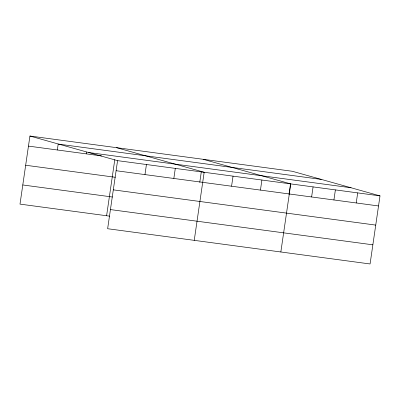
<?xml version="1.0" encoding="UTF-8"?>
<svg xmlns="http://www.w3.org/2000/svg" width="400" height="400" viewBox="0 0 400 400"><rect width="100%" height="100%" fill="white"/><g stroke="black" fill="none" stroke-linecap="round" stroke-linejoin="round"><path stroke-width="0.6" d="M29.93 136.035L117.57 160.645L107.64 228.72L370.07 263.965L380 195.885L292.36 171.28L29.93 136.035L20 204.115L109.675 216.155M57.33 149.98L58.195 144.06M86.195 153.86L86.455 152.08M106.6 215.745L114.795 159.59M144.97 174.59L146.44 164.52M173.835 178.465L175.305 168.4M199.775 182.335L201.305 171.835M194.24 240.35L204.17 172.275L116.535 147.665M231.57 186.22L233.04 176.15M260.44 190.095L261.905 180.03M289 194.315L290.53 183.815M280.845 251.98L290.775 183.905L203.135 159.295M311.61 196.97L313.08 186.9M333.92 199.965L335.385 189.895M356.225 202.96L357.695 192.89M58.85 144.16L321.28 179.4M88.65 152.525L351.08 187.765M28.46 146.105L101.55 155.92M117.57 160.645L380 195.885M116.1 170.715L378.53 205.955M25.67 165.25L115.345 177.29M113.31 189.855L375.74 225.1M22.795 184.97L112.465 197.015M110.43 209.58L372.86 244.82"/></g></svg>
